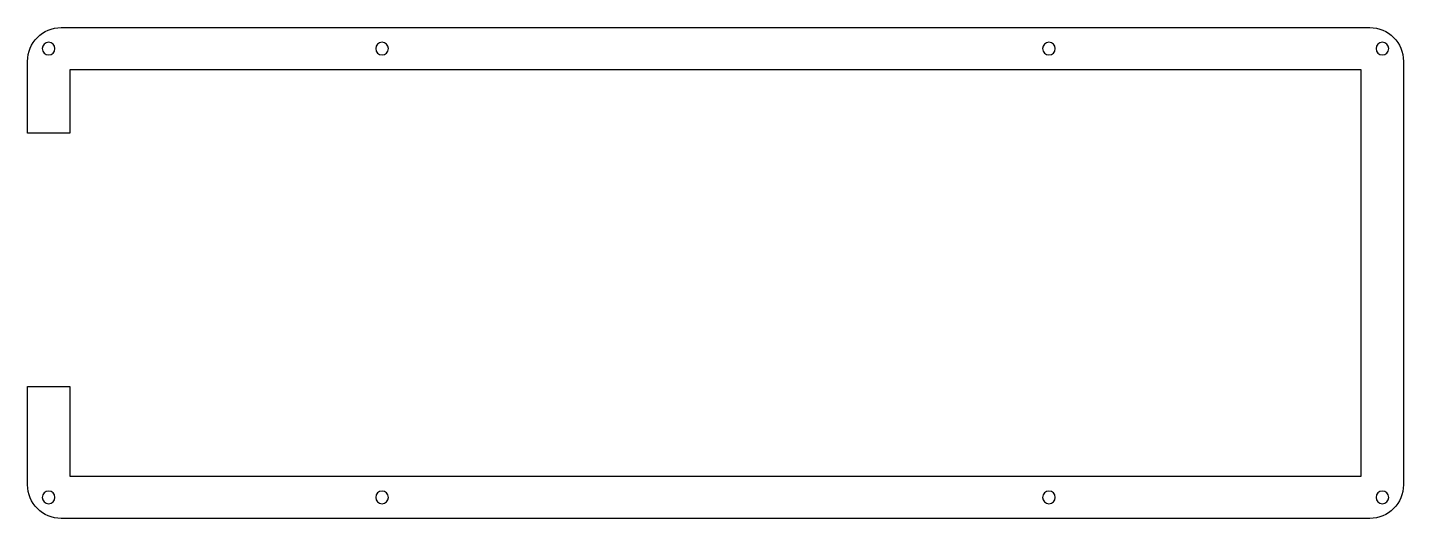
# Model space of a CAD drawing. Header units: inches. Extents: x 7 to 333, y 2 to 118.
import ezdxf

# ---------------------------------------------------------------- set-up
doc = ezdxf.new("R2010")
doc.units = ezdxf.units.IN
doc.header["$MEASUREMENT"] = 0

# ---------------------------------------------------------------- blocks, each defined once
blk = doc.blocks.new('block 2')
at = {"color": 7, "lineweight": 25}
blk.add_open_spline([(250.65, 113.07), (250.65, 112.24), (249.98, 111.57), (249.15, 111.57), (248.32, 111.57), (247.65, 112.24), (247.65, 113.07), (247.65, 113.9), (248.32, 114.57), (249.15, 114.57), (249.98, 114.57), (250.65, 113.9), (250.65, 113.07), (250.65, 113.07), (250.65, 113.07), (250.65, 113.07)], degree=3, knots=[0, 0, 0, 0, 1, 1, 1, 2, 2, 2, 3, 3, 3, 4, 4, 4, 5, 5, 5, 5], dxfattribs=at)
blk = doc.blocks.new('block 3')
at = {"color": 7, "lineweight": 25}
blk.add_open_spline([(92.78, 113.07), (92.78, 112.24), (92.11, 111.57), (91.28, 111.57), (90.45, 111.57), (89.78, 112.24), (89.78, 113.07), (89.78, 113.9), (90.45, 114.57), (91.28, 114.57), (92.11, 114.57), (92.78, 113.9), (92.78, 113.07), (92.78, 113.07), (92.78, 113.07), (92.78, 113.07)], degree=3, knots=[0, 0, 0, 0, 1, 1, 1, 2, 2, 2, 3, 3, 3, 4, 4, 4, 5, 5, 5, 5], dxfattribs=at)
blk = doc.blocks.new('block 4')
at = {"color": 7, "lineweight": 25}
blk.add_open_spline([(13.84, 113.07), (13.84, 112.24), (13.17, 111.57), (12.34, 111.57), (11.51, 111.57), (10.84, 112.24), (10.84, 113.07), (10.84, 113.9), (11.51, 114.57), (12.34, 114.57), (13.17, 114.57), (13.84, 113.9), (13.84, 113.07), (13.84, 113.07), (13.84, 113.07), (13.84, 113.07)], degree=3, knots=[0, 0, 0, 0, 1, 1, 1, 2, 2, 2, 3, 3, 3, 4, 4, 4, 5, 5, 5, 5], dxfattribs=at)
blk = doc.blocks.new('block 5')
at = {"color": 7, "lineweight": 25}
blk.add_open_spline([(13.84, 6.87), (13.84, 6.04), (13.17, 5.37), (12.34, 5.37), (11.51, 5.37), (10.84, 6.04), (10.84, 6.87), (10.84, 7.7), (11.51, 8.37), (12.34, 8.37), (13.17, 8.37), (13.84, 7.7), (13.84, 6.87), (13.84, 6.87), (13.84, 6.87), (13.84, 6.87)], degree=3, knots=[0, 0, 0, 0, 1, 1, 1, 2, 2, 2, 3, 3, 3, 4, 4, 4, 5, 5, 5, 5], dxfattribs=at)
blk = doc.blocks.new('block 6')
at = {"color": 7, "lineweight": 25}
blk.add_open_spline([(92.78, 6.87), (92.78, 6.04), (92.11, 5.37), (91.28, 5.37), (90.45, 5.37), (89.78, 6.04), (89.78, 6.87), (89.78, 7.7), (90.45, 8.37), (91.28, 8.37), (92.11, 8.37), (92.78, 7.7), (92.78, 6.87), (92.78, 6.87), (92.78, 6.87), (92.78, 6.87)], degree=3, knots=[0, 0, 0, 0, 1, 1, 1, 2, 2, 2, 3, 3, 3, 4, 4, 4, 5, 5, 5, 5], dxfattribs=at)
blk = doc.blocks.new('block 7')
at = {"color": 7, "lineweight": 25}
blk.add_open_spline([(250.65, 6.87), (250.65, 6.04), (249.98, 5.37), (249.15, 5.37), (248.32, 5.37), (247.65, 6.04), (247.65, 6.87), (247.65, 7.7), (248.32, 8.37), (249.15, 8.37), (249.98, 8.37), (250.65, 7.7), (250.65, 6.87), (250.65, 6.87), (250.65, 6.87), (250.65, 6.87)], degree=3, knots=[0, 0, 0, 0, 1, 1, 1, 2, 2, 2, 3, 3, 3, 4, 4, 4, 5, 5, 5, 5], dxfattribs=at)
blk = doc.blocks.new('block 8')
at = {"color": 7, "lineweight": 25}
blk.add_open_spline([(329.59, 6.87), (329.59, 6.04), (328.92, 5.37), (328.09, 5.37), (327.26, 5.37), (326.59, 6.04), (326.59, 6.87), (326.59, 7.7), (327.26, 8.37), (328.09, 8.37), (328.92, 8.37), (329.59, 7.7), (329.59, 6.87), (329.59, 6.87), (329.59, 6.87), (329.59, 6.87)], degree=3, knots=[0, 0, 0, 0, 1, 1, 1, 2, 2, 2, 3, 3, 3, 4, 4, 4, 5, 5, 5, 5], dxfattribs=at)
blk = doc.blocks.new('block 9')
at = {"color": 7, "lineweight": 25}
blk.add_open_spline([(329.59, 113.07), (329.59, 112.24), (328.92, 111.57), (328.09, 111.57), (327.26, 111.57), (326.59, 112.24), (326.59, 113.07), (326.59, 113.9), (327.26, 114.57), (328.09, 114.57), (328.92, 114.57), (329.59, 113.9), (329.59, 113.07), (329.59, 113.07), (329.59, 113.07), (329.59, 113.07)], degree=3, knots=[0, 0, 0, 0, 1, 1, 1, 2, 2, 2, 3, 3, 3, 4, 4, 4, 5, 5, 5, 5], dxfattribs=at)
blk = doc.blocks.new('block 10')
at = {"color": 7, "lineweight": 25}
blk.add_open_spline([(17.34, 11.87), (17.34, 11.87), (17.34, 33.07), (17.34, 33.07), (17.34, 33.07), (7.34, 33.07), (7.34, 33.07), (7.34, 33.07), (7.34, 9.87), (7.34, 9.87), (7.34, 5.45), (10.92, 1.87), (15.34, 1.87), (15.34, 1.87), (325.09, 1.87), (325.09, 1.87), (329.51, 1.87), (333.09, 5.45), (333.09, 9.87), (333.09, 9.87), (333.09, 110.07), (333.09, 110.07), (333.09, 114.49), (329.51, 118.07), (325.09, 118.07), (325.09, 118.07), (15.34, 118.07), (15.34, 118.07), (10.92, 118.07), (7.34, 114.49), (7.34, 110.07), (7.34, 110.07), (7.34, 93.07), (7.34, 93.07), (7.34, 93.07), (17.34, 93.07), (17.34, 93.07), (17.34, 93.07), (17.34, 108.07), (17.34, 108.07), (17.34, 108.07), (323.09, 108.07), (323.09, 108.07), (323.09, 108.07), (323.09, 11.87), (323.09, 11.87), (323.09, 11.87), (17.34, 11.87), (17.34, 11.87)], degree=3, knots=[0, 0, 0, 0, 1, 1, 1, 2, 2, 2, 3, 3, 3, 4, 4, 4, 5, 5, 5, 6, 6, 6, 7, 7, 7, 8, 8, 8, 9, 9, 9, 10, 10, 10, 11, 11, 11, 12, 12, 12, 13, 13, 13, 14, 14, 14, 15, 15, 15, 16, 16, 16, 16], dxfattribs=at)

msp = doc.modelspace()

# ---------------------------------------------------------------- block references
for name in ['block 10', 'block 4', 'block 3', 'block 2', 'block 9', 'block 5', 'block 6', 'block 7', 'block 8']:
    msp.add_blockref(name, (0, 0))

doc.saveas('drawing.dxf')
